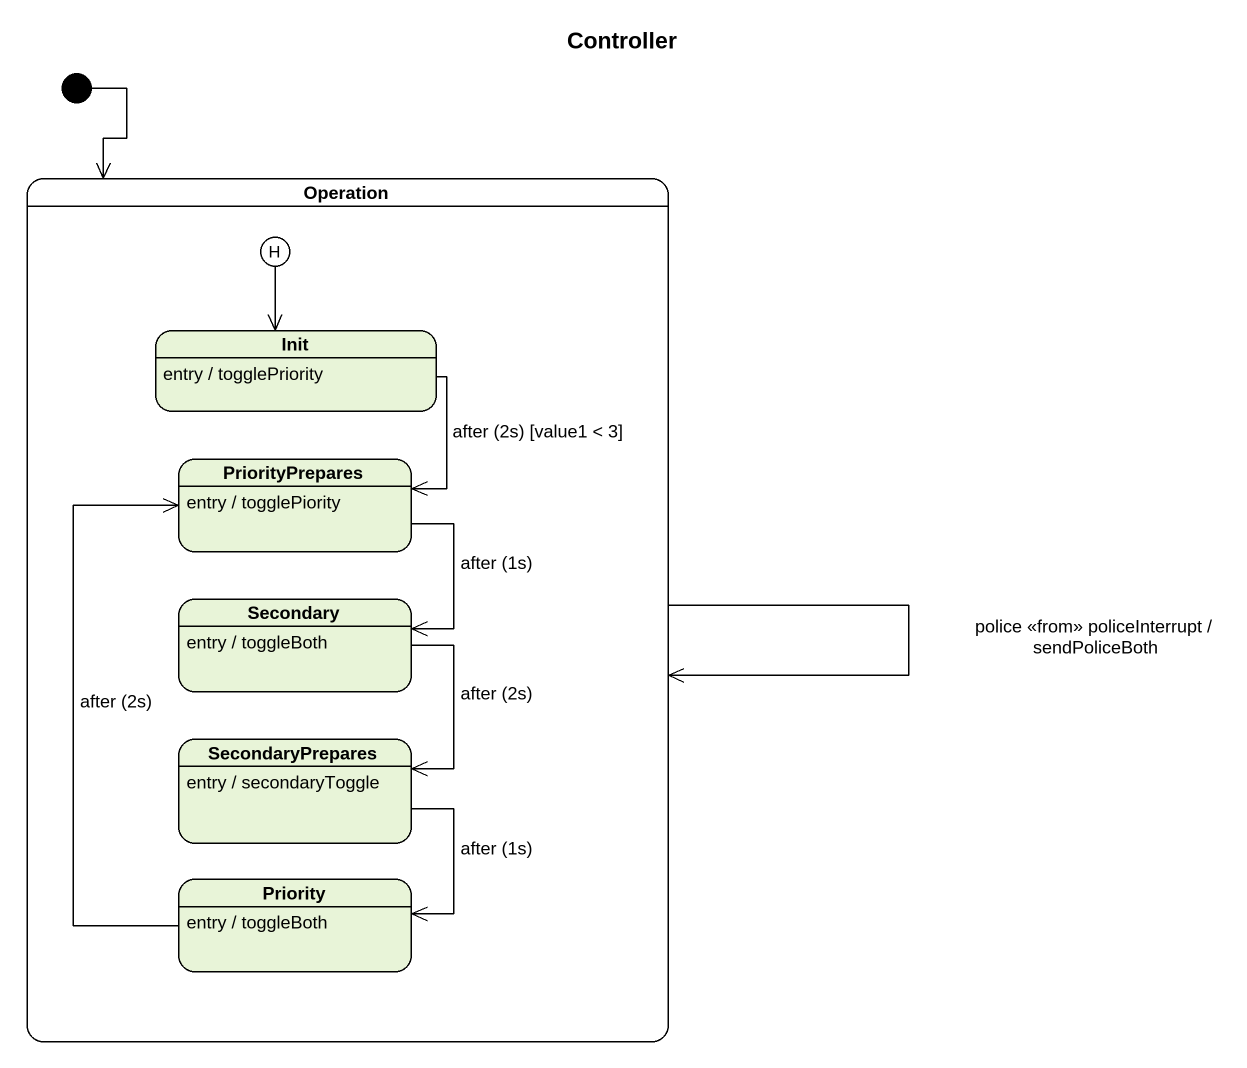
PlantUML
@startuml
title Controller
hide empty description
state Operation {
  state history1 <<history>>
  state Init
  Init : entry / togglePriority
  state PriorityPrepares
  PriorityPrepares : entry / togglePiority
  state Secondary
  Secondary : entry / toggleBoth
  state SecondaryPrepares
  SecondaryPrepares : entry / secondaryToggle
  state Priority
  Priority : entry / toggleBoth
}
[*] --> Operation
Operation --> Operation : police <<from>> policeInterrupt / sendPoliceBoth
history1 --> Init
Init --> PriorityPrepares : after (2s) [value1 < 3]
PriorityPrepares --> Secondary : after (1s)
Secondary --> SecondaryPrepares : after (2s)
SecondaryPrepares --> Priority : after (1s)
Priority -up-> PriorityPrepares : after (2s)
@enduml
